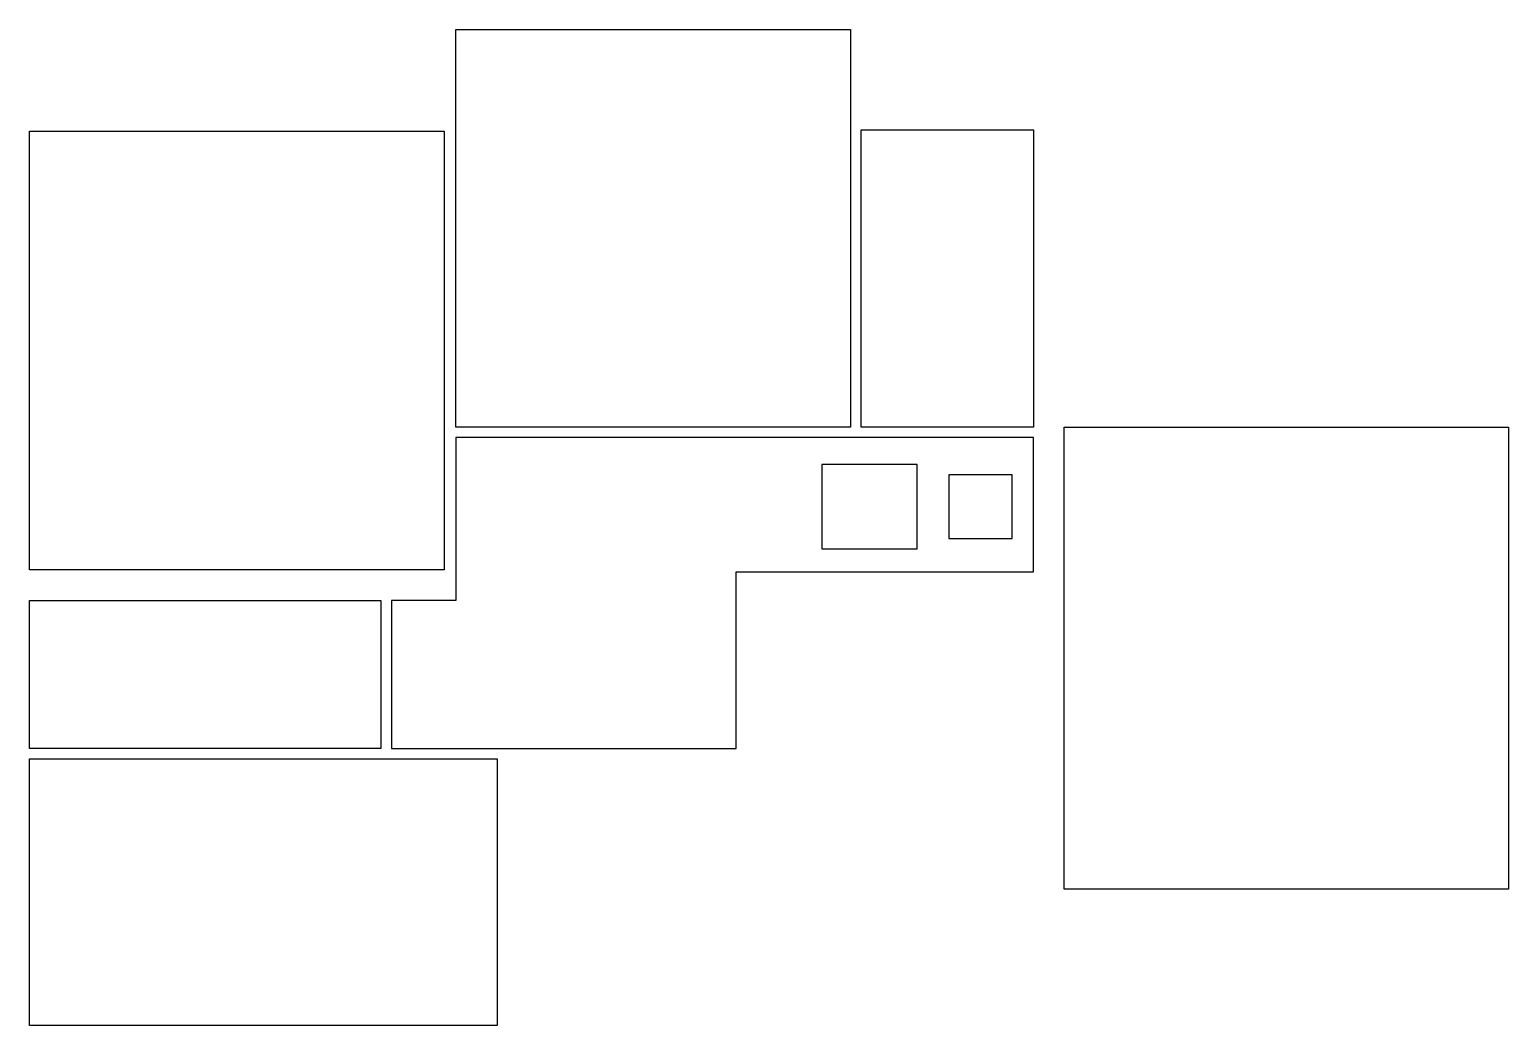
# Model space of a CAD drawing. Header units: millimetres. Extents: x 270 to 14250, y 218 to 9638.
import ezdxf

# ---------------------------------------------------------------- set-up
doc = ezdxf.new("R2010")
doc.units = ezdxf.units.MM
doc.layers.add('AREE LEONARDO', color=7, linetype='Continuous')

msp = doc.modelspace()

# ---------------------------------------------------------------- linework, layer by layer
at = {"layer": 'AREE LEONARDO', "color": 5}
for points in [[(4300, 9638), (8030, 9638), (8030, 5878), (4300, 5878)], [(270, 8678), (4190, 8678), (4190, 4528), (270, 4528)], [(10050, 5878), (14250, 5878), (14250, 1508), (10050, 1508)], [(3690, 4238), (3690, 2838), (6950, 2838), (6950, 4508), (9760, 4508), (9760, 5778), (4300, 5778), (4300, 4238)], [(270, 2738), (4690, 2738), (4690, 218), (270, 218)]]:
    msp.add_lwpolyline(points, close=True, dxfattribs=at)
at = {"layer": 'AREE LEONARDO', "color": 3}
for points in [[(8130, 8688), (9760, 8688), (9760, 5878), (8130, 5878)], [(270, 4238), (3590, 4238), (3590, 2838), (270, 2838)]]:
    msp.add_lwpolyline(points, close=True, dxfattribs=at)
at = {"layer": 'AREE LEONARDO', "color": 2}
msp.add_lwpolyline([(7760, 5525), (7760, 4725), (8660, 4725), (8660, 5525)], close=True, dxfattribs=at)
at = {"layer": 'AREE LEONARDO', "color": 1}
msp.add_lwpolyline([(8960, 4825), (9560, 4825), (9560, 5425), (8960, 5425)], close=True, dxfattribs=at)

doc.saveas('drawing.dxf')
